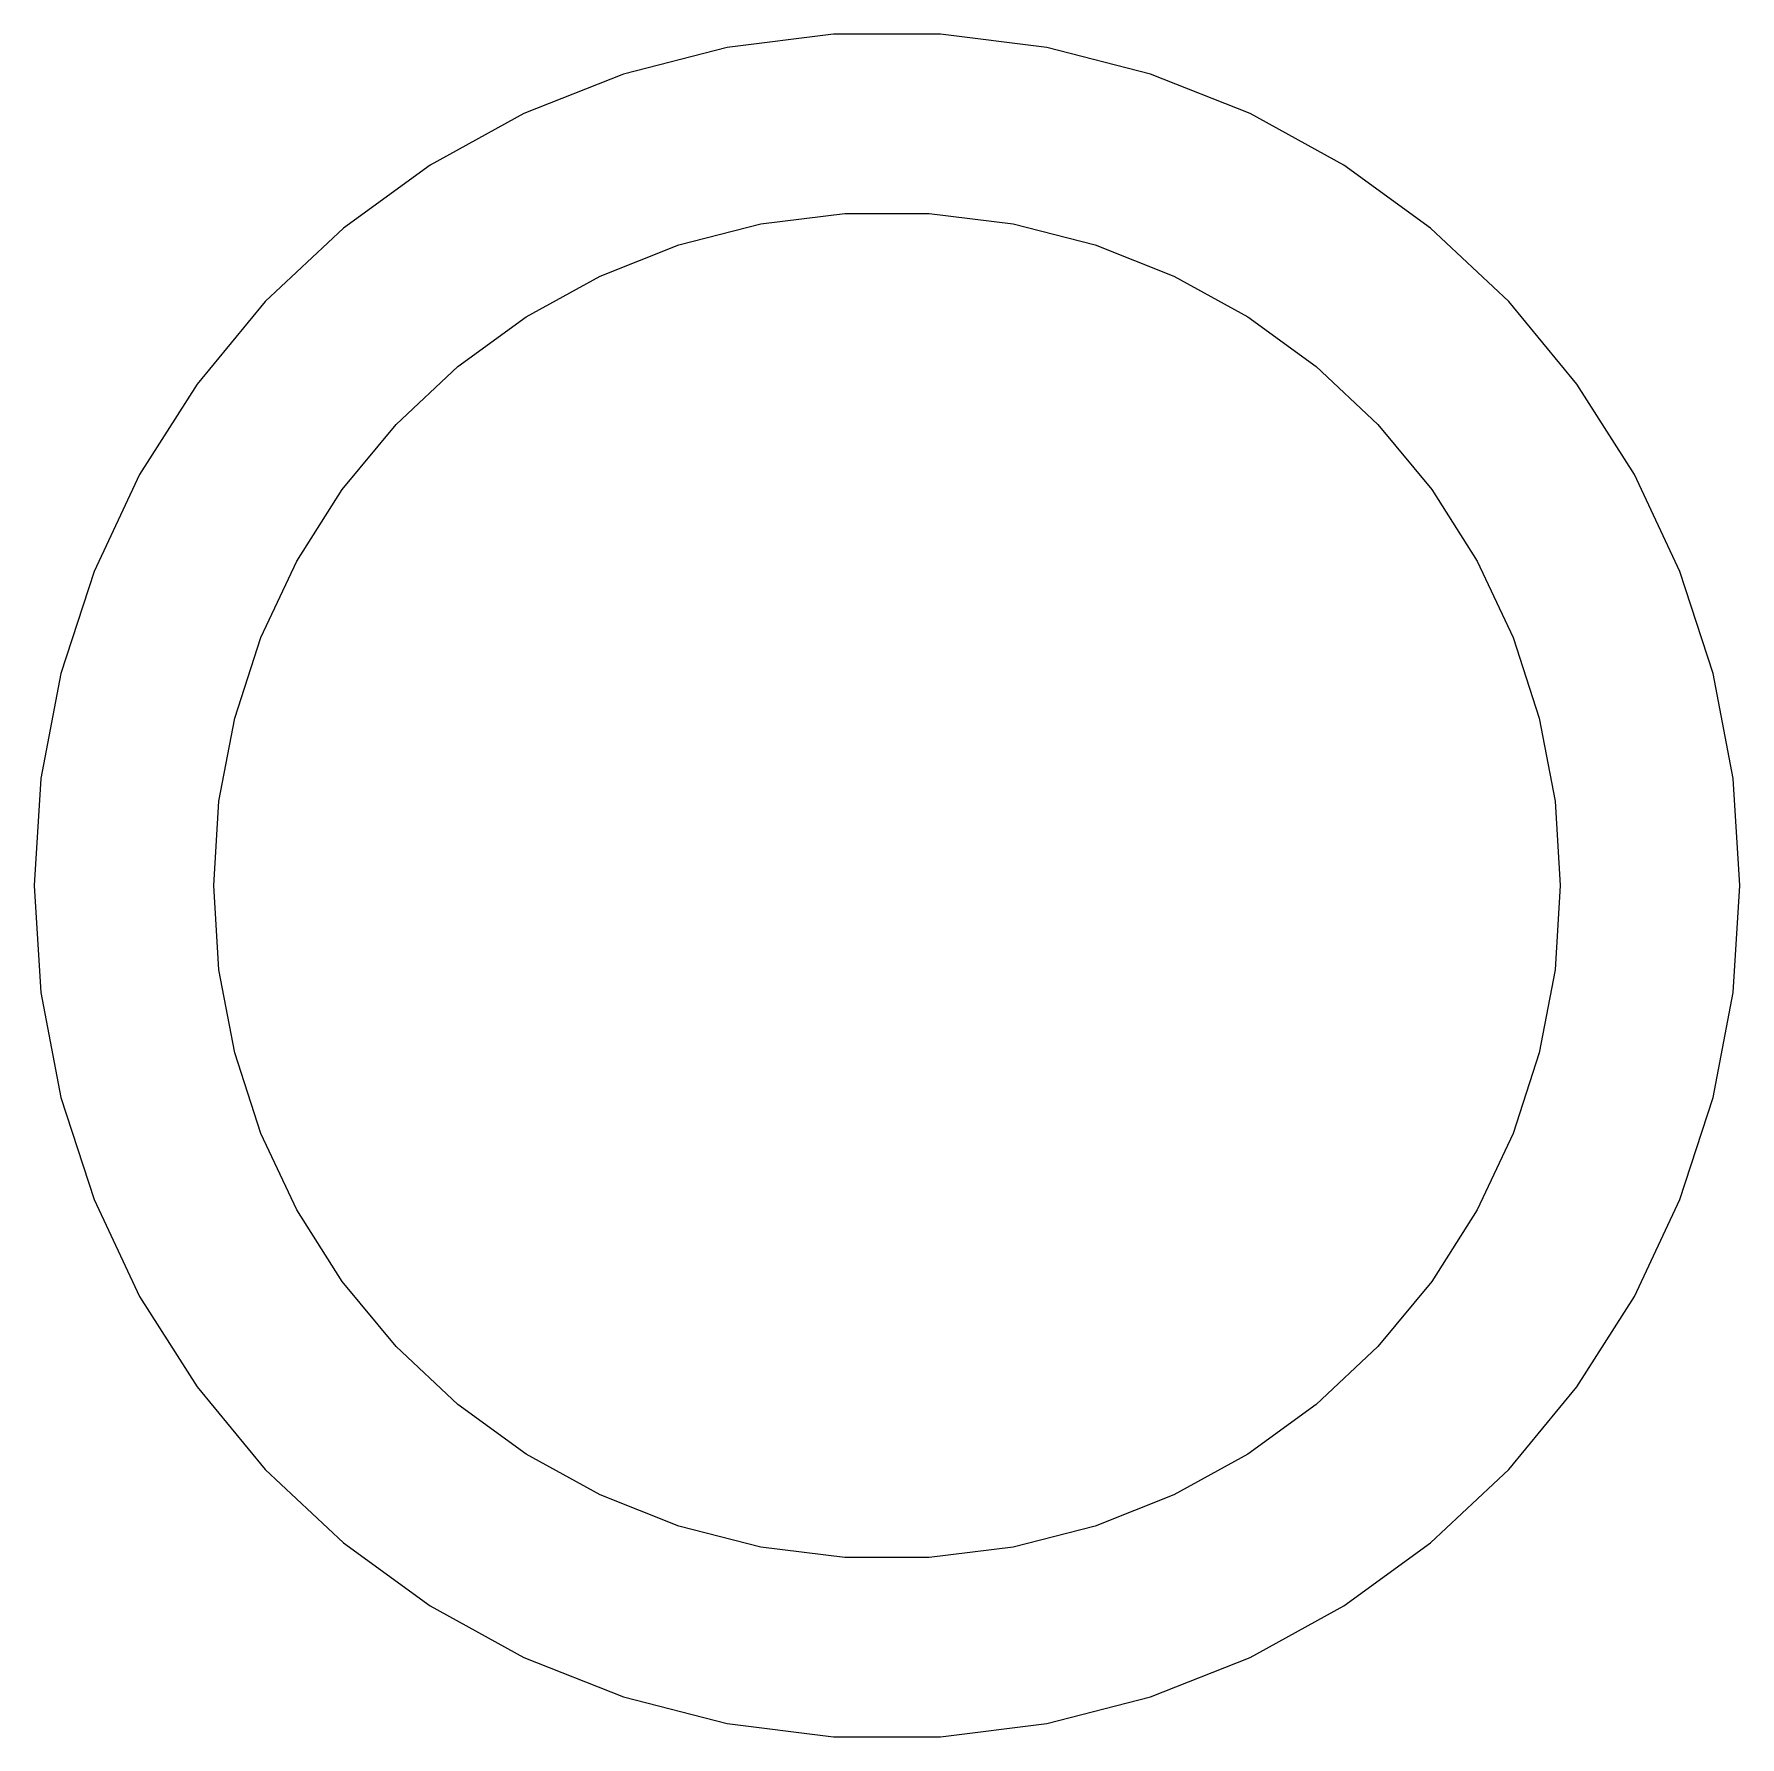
# Model space of a CAD drawing. Header units: metres. Extents: x -95 to 95, y -95 to 95.
import ezdxf

# ---------------------------------------------------------------- set-up
doc = ezdxf.new("R2010")
doc.units = ezdxf.units.M

msp = doc.modelspace()

# ---------------------------------------------------------------- linework, layer by layer
for p, q in [((-17.8012, 93.3173), (-29.3566, 90.3504)), ((-5.96509, 94.8125), (-17.8012, 93.3173)), ((5.96509, 94.8125), (-5.96509, 94.8125)), ((17.8012, 93.3173), (5.96509, 94.8125)), ((29.3566, 90.3504), (17.8012, 93.3173)), ((-29.3566, 90.3504), (-40.449, 85.9586)), ((40.449, 85.9586), (29.3566, 90.3504)), ((-40.449, 85.9586), (-50.9035, 80.2112)), ((50.9035, 80.2112), (40.449, 85.9586)), ((-50.9035, 80.2112), (-60.5553, 73.1988)), ((60.5553, 73.1988), (50.9035, 80.2112)), ((-14.0536, 73.6715), (-4.70927, 74.852)), ((-4.70927, 74.852), (4.70927, 74.852)), ((4.70927, 74.852), (14.0536, 73.6715)), ((-60.5553, 73.1988), (-69.252, 65.032)), ((-23.1763, 71.3292), (-14.0536, 73.6715)), ((14.0536, 73.6715), (23.1763, 71.3292)), ((69.252, 65.032), (60.5553, 73.1988)), ((-31.9334, 67.862), (-23.1763, 71.3292)), ((23.1763, 71.3292), (31.9334, 67.862)), ((-40.187, 63.3246), (-31.9334, 67.862)), ((31.9334, 67.862), (40.187, 63.3246)), ((-69.252, 65.032), (-76.8566, 55.8396)), ((76.8566, 55.8396), (69.252, 65.032)), ((-47.8068, 57.7885), (-40.187, 63.3246)), ((40.187, 63.3246), (47.8068, 57.7885)), ((-54.6726, 51.341), (-47.8068, 57.7885)), ((47.8068, 57.7885), (54.6726, 51.341)), ((-76.8566, 55.8396), (-83.2491, 45.7666)), ((83.2491, 45.7666), (76.8566, 55.8396)), ((-60.6763, 44.0839), (-54.6726, 51.341)), ((54.6726, 51.341), (60.6763, 44.0839)), ((-83.2491, 45.7666), (-88.3288, 34.9718)), ((88.3288, 34.9718), (83.2491, 45.7666)), ((-65.723, 36.1315), (-60.6763, 44.0839)), ((60.6763, 44.0839), (65.723, 36.1315)), ((-69.7332, 27.6093), (-65.723, 36.1315)), ((65.723, 36.1315), (69.7332, 27.6093)), ((-88.3288, 34.9718), (-92.0154, 23.6255)), ((92.0154, 23.6255), (88.3288, 34.9718)), ((-72.6437, 18.6517), (-69.7332, 27.6093)), ((69.7332, 27.6093), (72.6437, 18.6517)), ((-92.0154, 23.6255), (-94.2509, 11.9066)), ((94.2509, 11.9066), (92.0154, 23.6255)), ((-74.4086, 9.39998), (-72.6437, 18.6517)), ((72.6437, 18.6517), (74.4086, 9.39998)), ((-94.2509, 11.9066), (-95, 0)), ((95, 0), (94.2509, 11.9066)), ((-75, 0), (-74.4086, 9.39998)), ((74.4086, 9.39998), (75, 0)), ((-95, 0), (-94.2509, -11.9066)), ((-74.4086, -9.39998), (-75, 0)), ((75, 0), (74.4086, -9.39998)), ((94.2509, -11.9066), (95, 0)), ((-72.6437, -18.6517), (-74.4086, -9.39998)), ((74.4086, -9.39998), (72.6437, -18.6517)), ((-94.2509, -11.9066), (-92.0154, -23.6255)), ((92.0154, -23.6255), (94.2509, -11.9066)), ((-69.7332, -27.6093), (-72.6437, -18.6517)), ((72.6437, -18.6517), (69.7332, -27.6093)), ((-92.0154, -23.6255), (-88.3288, -34.9718)), ((88.3288, -34.9718), (92.0154, -23.6255)), ((-65.723, -36.1315), (-69.7332, -27.6093)), ((69.7332, -27.6093), (65.723, -36.1315)), ((-88.3288, -34.9718), (-83.2491, -45.7666)), ((83.2491, -45.7666), (88.3288, -34.9718)), ((-60.6763, -44.0839), (-65.723, -36.1315)), ((65.723, -36.1315), (60.6763, -44.0839)), ((-54.6726, -51.341), (-60.6763, -44.0839)), ((60.6763, -44.0839), (54.6726, -51.341)), ((-83.2491, -45.7666), (-76.8566, -55.8396)), ((76.8566, -55.8396), (83.2491, -45.7666)), ((-47.8068, -57.7885), (-54.6726, -51.341)), ((54.6726, -51.341), (47.8068, -57.7885)), ((-76.8566, -55.8396), (-69.252, -65.032)), ((69.252, -65.032), (76.8566, -55.8396)), ((-40.187, -63.3246), (-47.8068, -57.7885)), ((47.8068, -57.7885), (40.187, -63.3246)), ((-31.9334, -67.862), (-40.187, -63.3246)), ((40.187, -63.3246), (31.9334, -67.862)), ((-69.252, -65.032), (-60.5553, -73.1988)), ((60.5553, -73.1988), (69.252, -65.032)), ((-23.1763, -71.3292), (-31.9334, -67.862)), ((31.9334, -67.862), (23.1763, -71.3292)), ((-14.0536, -73.6715), (-23.1763, -71.3292)), ((23.1763, -71.3292), (14.0536, -73.6715)), ((-60.5553, -73.1988), (-50.9035, -80.2112)), ((-4.70927, -74.852), (-14.0536, -73.6715)), ((14.0536, -73.6715), (4.70927, -74.852)), ((50.9035, -80.2112), (60.5553, -73.1988)), ((4.70927, -74.852), (-4.70927, -74.852)), ((-50.9035, -80.2112), (-40.449, -85.9586)), ((40.449, -85.9586), (50.9035, -80.2112)), ((-40.449, -85.9586), (-29.3566, -90.3504)), ((29.3566, -90.3504), (40.449, -85.9586)), ((-29.3566, -90.3504), (-17.8012, -93.3173)), ((17.8012, -93.3173), (29.3566, -90.3504)), ((-17.8012, -93.3173), (-5.96509, -94.8125)), ((-5.96509, -94.8125), (5.96509, -94.8125)), ((5.96509, -94.8125), (17.8012, -93.3173))]:
    msp.add_line(p, q)

doc.saveas('drawing.dxf')
